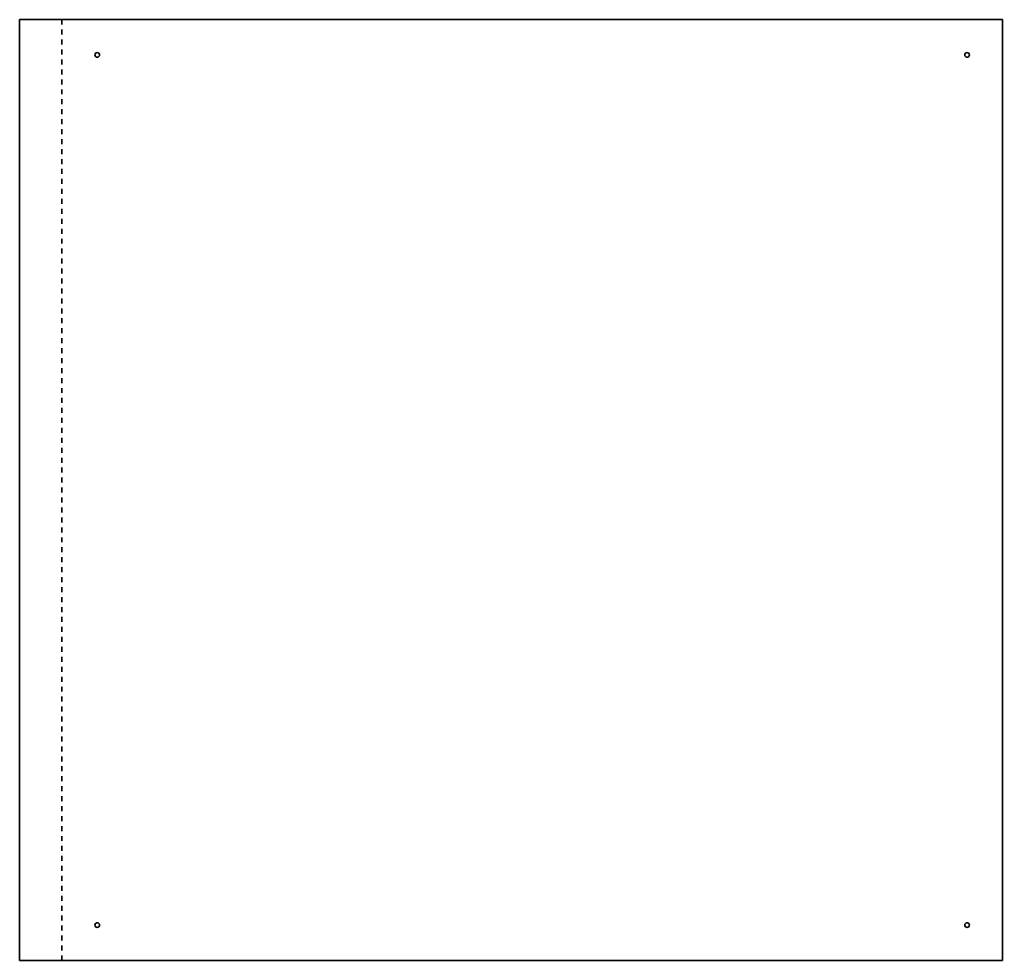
# Model space of a CAD drawing. Header units: millimetres. Extents: x 5 to 423, y -405 to -5.
import ezdxf

# ---------------------------------------------------------------- set-up
doc = ezdxf.new("R2010")
doc.units = ezdxf.units.MM
doc.header["$MEASUREMENT"] = 0
doc.linetypes.add('AI-Linetype-1', pattern=[4.233333, 2.116667, -2.116667])
doc.layers.add('Layer 1', color=7, linetype='Continuous')

# ---------------------------------------------------------------- blocks, each defined once
blk = doc.blocks.new('block 3')
at = {"layer": 'Layer 1', "color": 12, "lineweight": 35, "true_color": 0xc01717}
blk.add_open_spline([(38, -389), (38.55, -389), (39, -389.45), (39, -390), (39, -390.55), (38.55, -391), (38, -391), (37.45, -391), (37, -390.55), (37, -390), (37, -389.45), (37.45, -389), (38, -389)], degree=3, knots=[0, 0, 0, 0, 1, 1, 1, 2, 2, 2, 3, 3, 3, 4, 4, 4, 4], dxfattribs=at)
blk = doc.blocks.new('block 4')
at = {"layer": 'Layer 1', "color": 12, "lineweight": 35, "true_color": 0xc01717}
blk.add_open_spline([(38, -19), (38.55, -19), (39, -19.45), (39, -20), (39, -20.55), (38.55, -21), (38, -21), (37.45, -21), (37, -20.55), (37, -20), (37, -19.45), (37.45, -19), (38, -19)], degree=3, knots=[0, 0, 0, 0, 1, 1, 1, 2, 2, 2, 3, 3, 3, 4, 4, 4, 4], dxfattribs=at)
blk = doc.blocks.new('block 5')
at = {"layer": 'Layer 1', "color": 12, "lineweight": 35, "true_color": 0xc01717}
blk.add_open_spline([(408, -19), (408.55, -19), (409, -19.45), (409, -20), (409, -20.55), (408.55, -21), (408, -21), (407.45, -21), (407, -20.55), (407, -20), (407, -19.45), (407.45, -19), (408, -19)], degree=3, knots=[0, 0, 0, 0, 1, 1, 1, 2, 2, 2, 3, 3, 3, 4, 4, 4, 4], dxfattribs=at)
blk = doc.blocks.new('block 6')
at = {"layer": 'Layer 1', "color": 12, "lineweight": 35, "true_color": 0xc01717}
blk.add_open_spline([(408, -389), (408.55, -389), (409, -389.45), (409, -390), (409, -390.55), (408.55, -391), (408, -391), (407.45, -391), (407, -390.55), (407, -390), (407, -389.45), (407.45, -389), (408, -389)], degree=3, knots=[0, 0, 0, 0, 1, 1, 1, 2, 2, 2, 3, 3, 3, 4, 4, 4, 4], dxfattribs=at)
blk = doc.blocks.new('block 2')
at = {"layer": 'Layer 1'}
for name in ['block 4', 'block 5', 'block 3', 'block 6']:
    blk.add_blockref(name, (0, 0), dxfattribs=at)

msp = doc.modelspace()

# ---------------------------------------------------------------- linework, layer by layer
at = {"layer": 'Layer 1', "color": 253, "linetype": 'AI-Linetype-1', "lineweight": 35, "true_color": 0xb2b2b1}
msp.add_lwpolyline([(23, -405), (5, -405), (5, -5), (23, -5), (23, -405)], dxfattribs=at)
at = {"layer": 'Layer 1', "color": 250, "lineweight": 35, "true_color": 0x1c1c1b}
msp.add_lwpolyline([(423, -405), (5, -405), (5, -5), (423, -5), (423, -405)], dxfattribs=at)

# ---------------------------------------------------------------- block references
at = {"layer": 'Layer 1'}
msp.add_blockref('block 2', (0, 0), dxfattribs=at)

doc.saveas('drawing.dxf')
